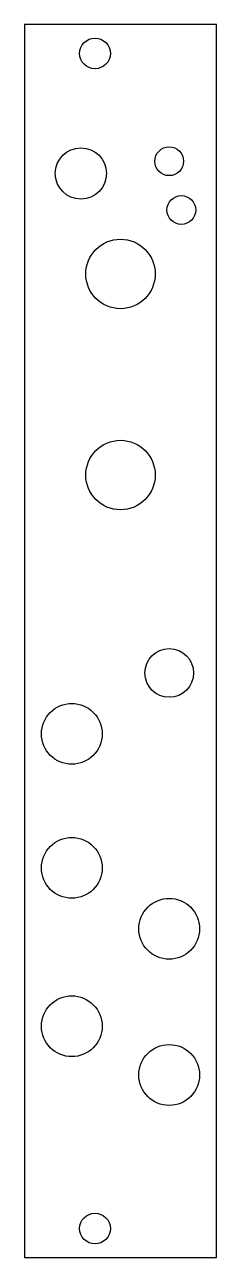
# Model space of a CAD drawing. Extents: x 0 to 20, y 0 to 128.
import ezdxf

# ---------------------------------------------------------------- set-up
doc = ezdxf.new("R2010")
doc.units = 0
doc.layers.add('20', color=7, linetype='CONTINUOUS')

msp = doc.modelspace()

# ---------------------------------------------------------------- linework, layer by layer
at = {"layer": '20'}
for p, q in [((0.16, 128.5), (0.16, 0)), ((20.16, 128.5), (0.16, 128.5)), ((20.16, 0), (20.16, 128.5)), ((0.16, 0), (20.16, 0))]:
    msp.add_line(p, q, dxfattribs=at)
for centre, radius in [((7.5, 125.5), 1.6), ((6.03, 112.99), 2.67), ((15.24, 114.26), 1.5), ((16.51, 109.18), 1.5), ((10.16, 102.51), 3.62), ((10.16, 81.55), 3.62), ((15.24, 60.92), 2.54), ((5.08, 54.57), 3.17), ((5.08, 40.6), 3.17), ((15.24, 34.25), 3.17), ((5.08, 24.09), 3.17), ((15.24, 19.01), 3.17), ((7.5, 3), 1.6)]:
    msp.add_circle(centre, radius, dxfattribs=at)

doc.saveas('drawing.dxf')
